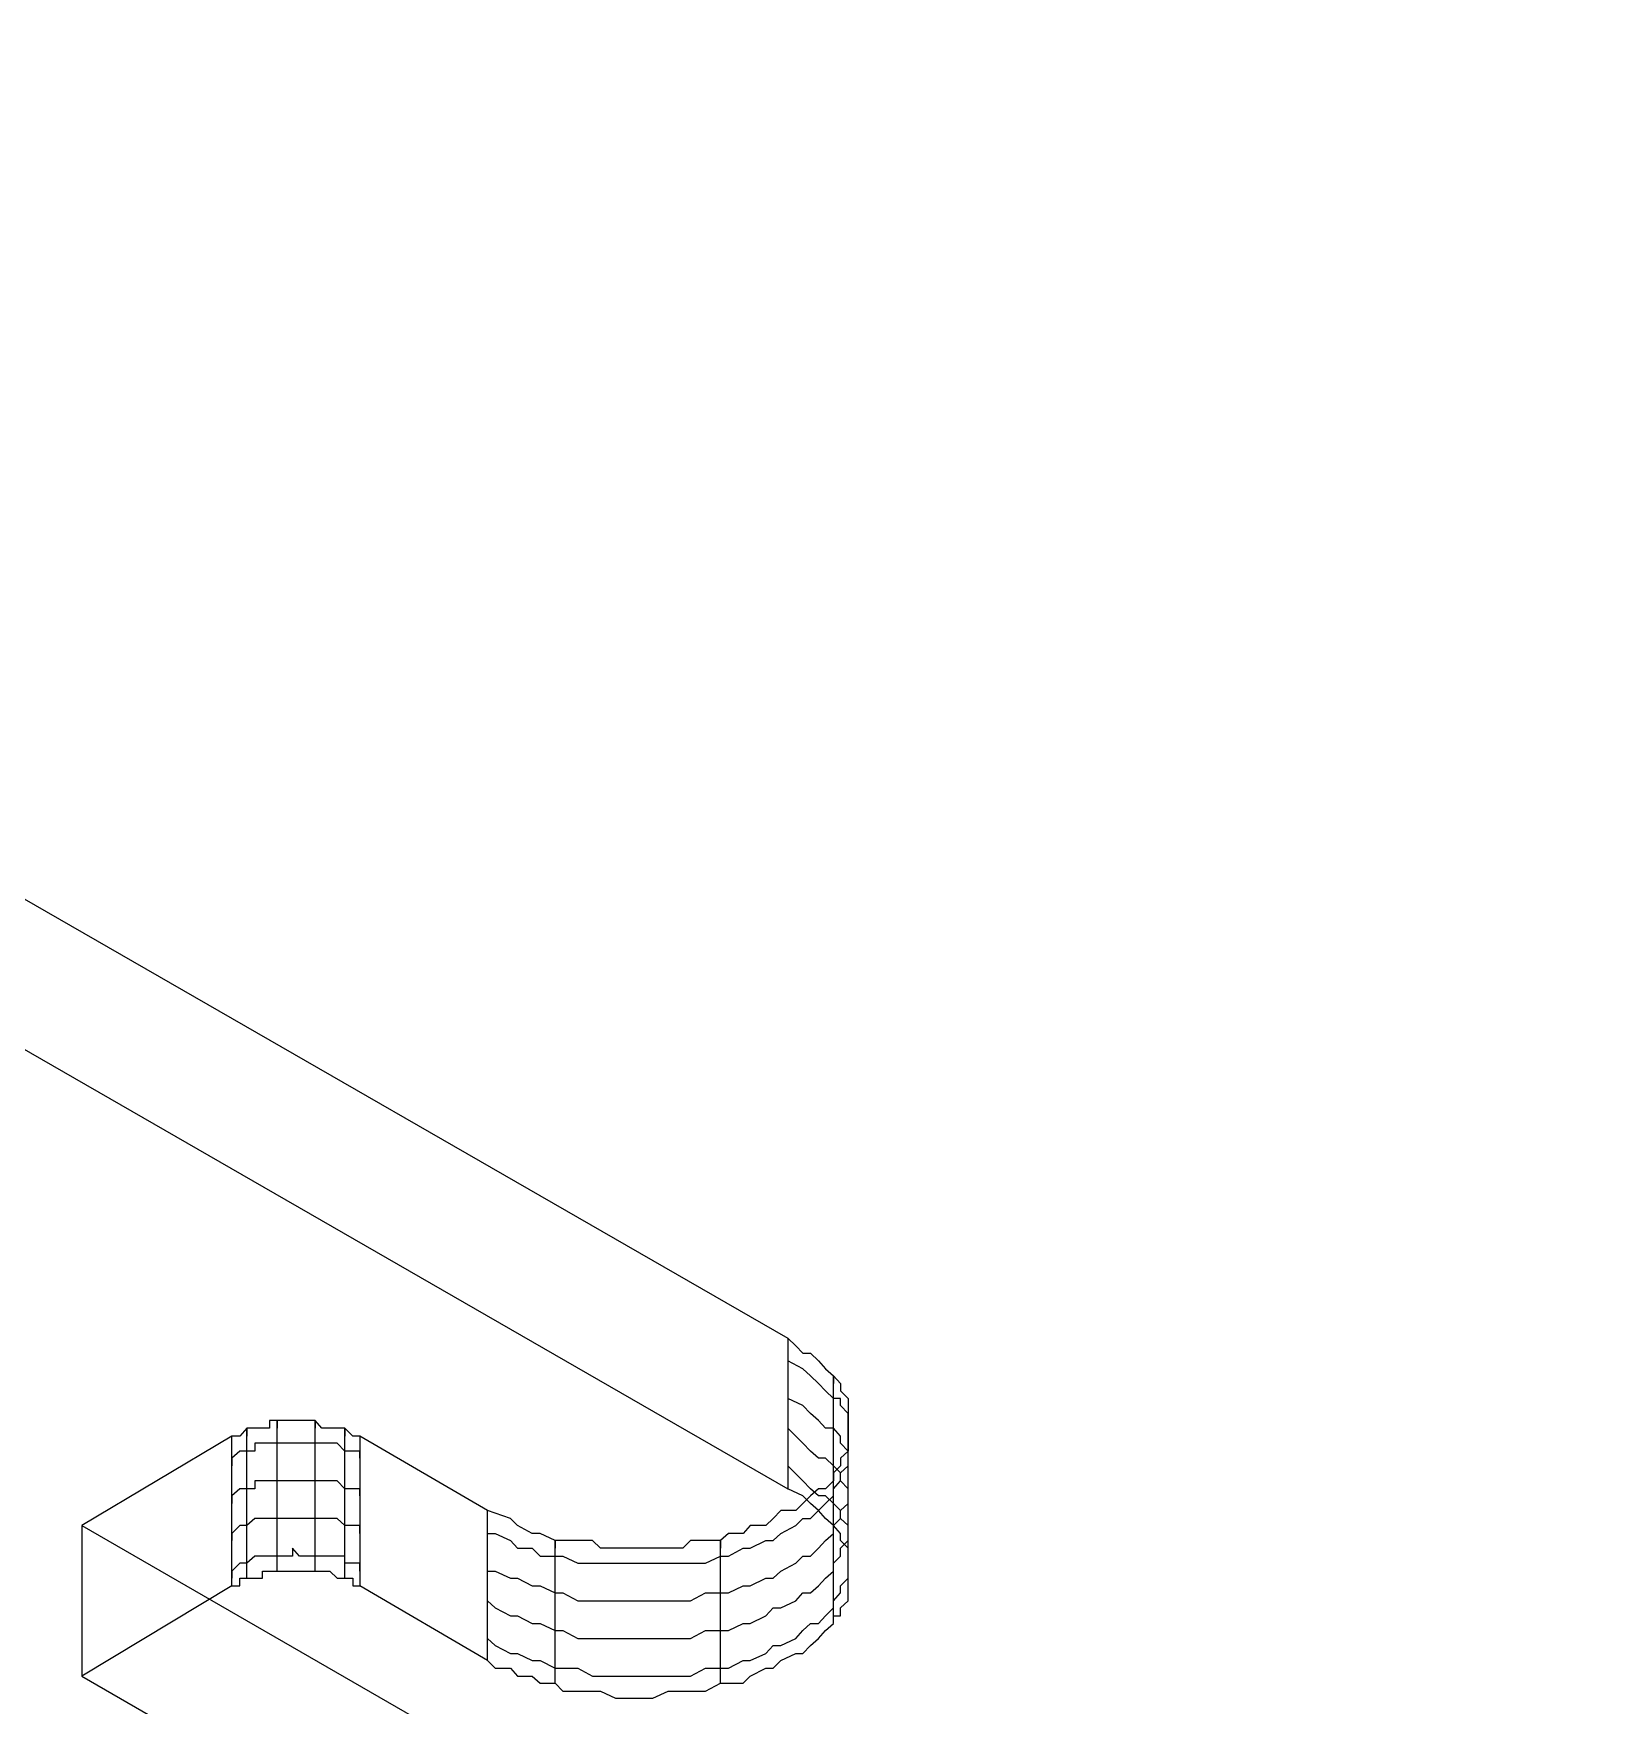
# Model space of a CAD drawing. Header units: millimetres. Extents: x 0 to 2112, y 8 to 1252.
# Drawn here: x 1270.7 to 1325.8, y 704.6 to 763.3 of the extents above; entities that cross this region are included whole.
import ezdxf

# ---------------------------------------------------------------- set-up
doc = ezdxf.new("R2010")
doc.units = ezdxf.units.MM
doc.layers.get('0').update_dxf_attribs({"linetype": 'CONTINUOUS'})

msp = doc.modelspace()

# ---------------------------------------------------------------- linework, layer by layer
at = {"color": 9}
for p, q in [((1217.49, 763.302), (1297.2, 717.483)), ((1217.49, 763.302), (1297.2, 717.483)), ((1217.49, 758.038), (1297.2, 712.191)), ((1217.49, 758.038), (1297.2, 712.191)), ((1297.2, 717.483), (1297.48, 717.208)), ((1297.2, 717.483), (1297.2, 712.191)), ((1297.2, 717.483), (1297.48, 717.208)), ((1297.2, 717.483), (1297.2, 712.191)), ((1297.48, 717.208), (1297.72, 716.957)), ((1297.48, 717.208), (1297.72, 716.957)), ((1297.72, 716.407), (1297.2, 716.682)), ((1297.2, 716.682), (1297.2, 716.407)), ((1297.72, 716.957), (1298, 716.957)), ((1297.72, 716.957), (1298, 716.957)), ((1298, 716.957), (1298.28, 716.682)), ((1298, 716.957), (1298.28, 716.682)), ((1298.28, 716.682), (1298.52, 716.407)), ((1298.28, 716.682), (1298.52, 716.407)), ((1298, 716.16), (1297.72, 716.407)), ((1298.28, 715.885), (1298, 716.16)), ((1298.52, 715.634), (1298.28, 715.885)), ((1298.52, 716.407), (1298.8, 716.16)), ((1298.52, 716.407), (1298.8, 716.16)), ((1298.8, 716.16), (1299.05, 715.885)), ((1298.8, 710.897), (1298.8, 716.16)), ((1298.8, 716.16), (1298.8, 715.885)), ((1298.8, 716.16), (1299.05, 715.885)), ((1299.05, 715.885), (1299.05, 715.634)), ((1299.05, 715.885), (1299.05, 715.634)), ((1297.72, 715.112), (1297.2, 715.359)), ((1297.2, 715.359), (1297.2, 715.112)), ((1298.8, 715.359), (1298.52, 715.634)), ((1299.05, 715.359), (1298.8, 715.359)), ((1299.05, 715.634), (1299.32, 715.359)), ((1299.05, 715.634), (1299.32, 715.359)), ((1299.05, 715.112), (1299.05, 715.359)), ((1299.32, 715.359), (1299.32, 715.112)), ((1299.32, 715.359), (1299.32, 715.112)), ((1298, 714.837), (1297.72, 715.112)), ((1298.28, 714.59), (1298, 714.837)), ((1299.32, 714.837), (1299.05, 715.112)), ((1299.32, 715.112), (1299.32, 714.837)), ((1299.32, 715.112), (1299.32, 714.837)), ((1299.32, 714.837), (1299.32, 714.59)), ((1299.32, 714.59), (1299.32, 714.837)), ((1299.32, 714.837), (1299.32, 714.59)), ((1278.19, 714.315), (1277.94, 714.04)), ((1278.19, 714.315), (1277.94, 714.04)), ((1278.47, 714.315), (1278.19, 714.315)), ((1278.19, 709.052), (1278.19, 714.315)), ((1278.19, 714.315), (1278.19, 714.04)), ((1278.47, 714.315), (1278.19, 714.315)), ((1278.74, 714.315), (1278.47, 714.315)), ((1278.47, 714.315), (1278.47, 714.315)), ((1278.74, 714.315), (1278.47, 714.315)), ((1278.47, 714.315), (1278.47, 714.315)), ((1278.99, 714.315), (1278.74, 714.315)), ((1278.99, 714.315), (1278.74, 714.315)), ((1279.26, 714.59), (1278.99, 714.59)), ((1278.99, 714.59), (1278.99, 714.315)), ((1279.26, 714.59), (1278.99, 714.59)), ((1278.99, 714.59), (1278.99, 714.315)), ((1279.51, 714.59), (1279.26, 714.59)), ((1279.26, 709.299), (1279.26, 714.59)), ((1279.26, 714.59), (1279.26, 714.315)), ((1279.51, 714.59), (1279.26, 714.59)), ((1279.79, 714.59), (1279.51, 714.59)), ((1279.79, 714.59), (1279.51, 714.59)), ((1280.04, 714.59), (1279.79, 714.59)), ((1279.79, 714.59), (1279.79, 714.59)), ((1280.04, 714.59), (1279.79, 714.59)), ((1279.79, 714.59), (1279.79, 714.59)), ((1280.31, 714.59), (1280.04, 714.59)), ((1280.31, 714.59), (1280.04, 714.59)), ((1280.59, 714.59), (1280.31, 714.59)), ((1280.59, 714.59), (1280.31, 714.59)), ((1280.83, 714.315), (1280.59, 714.59)), ((1280.59, 714.59), (1280.59, 714.59)), ((1280.59, 709.299), (1280.59, 714.59)), ((1280.59, 714.59), (1280.59, 714.315)), ((1280.83, 714.315), (1280.59, 714.59)), ((1280.59, 714.59), (1280.59, 714.59)), ((1281.11, 714.315), (1280.83, 714.315)), ((1281.11, 714.315), (1280.83, 714.315)), ((1281.36, 714.315), (1281.11, 714.315)), ((1281.11, 714.315), (1281.11, 714.315)), ((1281.36, 714.315), (1281.11, 714.315)), ((1281.11, 714.315), (1281.11, 714.315)), ((1281.63, 714.315), (1281.36, 714.315)), ((1281.63, 714.315), (1281.36, 714.315)), ((1281.91, 714.04), (1281.63, 714.315)), ((1281.63, 714.315), (1281.63, 714.315)), ((1281.63, 709.052), (1281.63, 714.315)), ((1281.63, 714.315), (1281.63, 714.04)), ((1281.91, 714.04), (1281.63, 714.315)), ((1281.63, 714.315), (1281.63, 714.315)), ((1297.72, 713.789), (1297.2, 714.315)), ((1297.2, 714.315), (1297.2, 714.04)), ((1298.52, 714.315), (1298.28, 714.59)), ((1298.8, 714.315), (1298.52, 714.315)), ((1299.05, 714.04), (1298.8, 714.315)), ((1299.32, 714.59), (1299.32, 714.315)), ((1299.32, 714.315), (1299.32, 714.59)), ((1299.32, 714.59), (1299.32, 714.315)), ((1299.32, 714.315), (1299.32, 714.04)), ((1299.32, 714.04), (1299.32, 714.315)), ((1299.32, 714.315), (1299.32, 714.04)), ((1277.67, 714.04), (1272.4, 710.897)), ((1277.67, 714.04), (1272.4, 710.897)), ((1277.94, 714.04), (1277.67, 714.04)), ((1277.67, 708.776), (1277.67, 714.04)), ((1277.94, 714.04), (1277.67, 714.04)), ((1277.67, 708.776), (1277.67, 714.04)), ((1277.94, 714.04), (1277.94, 714.04)), ((1277.94, 714.04), (1277.94, 714.04)), ((1278.74, 713.789), (1278.47, 713.789)), ((1278.47, 713.789), (1278.47, 713.514)), ((1278.99, 713.789), (1278.74, 713.789)), ((1279.26, 713.789), (1278.99, 713.789)), ((1278.99, 713.789), (1278.99, 713.789)), ((1279.51, 713.789), (1279.26, 713.789)), ((1279.79, 713.789), (1279.51, 713.789)), ((1280.04, 713.789), (1279.79, 713.789)), ((1279.79, 713.789), (1279.79, 713.789)), ((1280.31, 713.789), (1280.04, 713.789)), ((1280.59, 713.789), (1280.31, 713.789)), ((1280.83, 713.789), (1280.59, 713.789)), ((1280.59, 713.789), (1280.59, 713.789)), ((1281.11, 713.789), (1280.83, 713.789)), ((1281.36, 713.789), (1281.11, 713.789)), ((1281.11, 713.789), (1281.11, 713.789)), ((1281.63, 713.514), (1281.36, 713.789)), ((1282.16, 714.04), (1281.91, 714.04)), ((1282.16, 714.04), (1281.91, 714.04)), ((1286.65, 711.422), (1282.16, 714.04)), ((1282.16, 714.04), (1282.16, 714.04)), ((1282.16, 714.04), (1282.16, 714.04)), ((1282.16, 714.04), (1282.16, 708.776)), ((1286.65, 711.422), (1282.16, 714.04)), ((1282.16, 714.04), (1282.16, 708.776)), ((1298, 713.514), (1297.72, 713.789)), ((1299.05, 713.789), (1299.05, 714.04)), ((1299.32, 713.514), (1299.05, 713.789)), ((1299.32, 714.04), (1299.32, 713.789)), ((1299.32, 713.789), (1299.32, 714.04)), ((1299.32, 714.04), (1299.32, 713.789)), ((1299.32, 713.789), (1299.32, 713.514)), ((1299.32, 713.514), (1299.32, 713.789)), ((1299.32, 713.789), (1299.32, 713.514)), ((1277.94, 713.514), (1277.67, 713.267)), ((1277.67, 713.267), (1277.67, 712.992)), ((1278.19, 713.514), (1277.94, 713.514)), ((1277.94, 713.514), (1277.94, 713.514)), ((1278.47, 713.514), (1278.19, 713.514)), ((1281.91, 713.514), (1281.63, 713.514)), ((1281.63, 713.514), (1281.63, 713.514)), ((1282.16, 713.514), (1281.91, 713.514)), ((1282.16, 713.267), (1282.16, 713.514)), ((1297.72, 712.466), (1297.2, 712.992)), ((1297.2, 712.992), (1297.2, 712.745)), ((1298.28, 713.267), (1298, 713.514)), ((1298.52, 713.267), (1298.28, 713.267)), ((1298.8, 712.992), (1298.52, 713.267)), ((1299.05, 712.992), (1298.8, 712.745)), ((1299.05, 712.745), (1298.8, 712.992)), ((1299.05, 712.992), (1298.8, 712.745)), ((1299.32, 713.514), (1299.05, 713.267)), ((1299.32, 713.514), (1299.05, 713.267)), ((1299.05, 713.267), (1299.05, 712.992)), ((1299.05, 713.267), (1299.05, 712.992)), ((1299.05, 712.745), (1299.32, 712.992)), ((1299.32, 713.267), (1299.32, 713.514)), ((1299.32, 713.267), (1299.32, 713.514)), ((1299.32, 712.992), (1299.32, 713.267)), ((1299.32, 712.992), (1299.32, 713.267)), ((1299.32, 712.745), (1299.32, 712.992)), ((1278.74, 712.466), (1278.47, 712.466)), ((1278.47, 712.466), (1278.47, 712.191)), ((1278.99, 712.466), (1278.74, 712.466)), ((1279.26, 712.466), (1278.99, 712.466)), ((1278.99, 712.466), (1278.99, 712.466)), ((1279.51, 712.466), (1279.26, 712.466)), ((1279.79, 712.466), (1279.51, 712.466)), ((1280.04, 712.466), (1279.79, 712.466)), ((1279.79, 712.466), (1279.79, 712.466)), ((1280.31, 712.466), (1280.04, 712.466)), ((1280.59, 712.466), (1280.31, 712.466)), ((1280.83, 712.466), (1280.59, 712.466)), ((1280.59, 712.466), (1280.59, 712.466)), ((1281.11, 712.466), (1280.83, 712.466)), ((1281.36, 712.466), (1281.11, 712.466)), ((1281.11, 712.466), (1281.11, 712.466)), ((1281.63, 712.191), (1281.36, 712.466)), ((1298, 712.191), (1297.72, 712.466)), ((1298.8, 712.466), (1298.52, 712.191)), ((1298.8, 712.466), (1298.52, 712.191)), ((1298.8, 712.745), (1298.8, 712.466)), ((1298.8, 707.454), (1298.8, 712.745)), ((1298.8, 712.745), (1298.8, 712.466)), ((1298.8, 712.745), (1298.8, 712.466)), ((1298.8, 712.191), (1299.05, 712.466)), ((1299.05, 712.466), (1299.05, 712.745)), ((1299.05, 712.466), (1299.05, 712.745)), ((1299.32, 712.191), (1299.05, 712.466)), ((1299.32, 712.466), (1299.32, 712.745)), ((1299.32, 712.191), (1299.32, 712.466)), ((1277.94, 712.191), (1277.67, 711.944)), ((1277.67, 711.944), (1277.67, 711.669)), ((1278.19, 712.191), (1277.94, 712.191)), ((1277.94, 712.191), (1277.94, 712.191)), ((1278.47, 712.191), (1278.19, 712.191)), ((1281.91, 712.191), (1281.63, 712.191)), ((1281.63, 712.191), (1281.63, 712.191)), ((1282.16, 712.191), (1281.91, 712.191)), ((1282.16, 711.944), (1282.16, 712.191)), ((1297.72, 711.944), (1297.2, 712.191)), ((1297.72, 711.944), (1297.2, 712.191)), ((1298, 711.669), (1297.72, 711.944)), ((1298, 711.944), (1297.72, 711.669)), ((1298, 711.669), (1297.72, 711.944)), ((1298, 711.944), (1297.72, 711.669)), ((1298.28, 712.191), (1298, 711.944)), ((1298.28, 711.944), (1298, 712.191)), ((1298.28, 712.191), (1298, 711.944)), ((1298.52, 712.191), (1298.28, 712.191)), ((1298.52, 712.191), (1298.28, 712.191)), ((1298.52, 711.944), (1298.28, 711.944)), ((1298.8, 711.669), (1298.52, 711.944)), ((1298.52, 711.669), (1298.8, 711.944)), ((1298.8, 711.944), (1298.8, 712.191)), ((1299.32, 711.944), (1299.32, 712.191)), ((1299.32, 711.944), (1299.32, 712.191)), ((1299.32, 711.669), (1299.32, 711.944)), ((1299.32, 711.669), (1299.32, 711.944)), ((1287.45, 711.144), (1286.65, 711.422)), ((1286.65, 706.159), (1286.65, 711.422)), ((1286.65, 706.159), (1286.65, 711.422)), ((1287.45, 711.144), (1286.65, 711.422)), ((1296.95, 711.422), (1296.68, 711.144)), ((1296.95, 711.422), (1296.68, 711.144)), ((1297.48, 711.422), (1296.95, 711.422)), ((1297.48, 711.422), (1296.95, 711.422)), ((1297.72, 711.669), (1297.48, 711.422)), ((1297.72, 711.669), (1297.48, 711.422)), ((1298.28, 711.422), (1298, 711.669)), ((1298.28, 711.422), (1298, 711.669)), ((1298, 711.144), (1298.28, 711.422)), ((1298.28, 711.422), (1298.52, 711.669)), ((1298.52, 711.144), (1298.28, 711.422)), ((1298.52, 711.144), (1298.28, 711.422)), ((1299.05, 711.422), (1298.8, 711.669)), ((1299.05, 711.422), (1299.32, 711.669)), ((1299.05, 711.144), (1299.05, 711.422)), ((1299.05, 711.144), (1299.05, 711.422)), ((1299.32, 711.422), (1299.32, 711.669)), ((1299.32, 711.144), (1299.32, 711.422)), ((1272.4, 710.897), (1491.77, 584.433)), ((1272.4, 710.897), (1272.4, 705.608)), ((1272.4, 710.897), (1491.77, 584.433)), ((1272.4, 710.897), (1272.4, 705.608)), ((1277.94, 710.897), (1277.67, 710.621)), ((1277.67, 710.621), (1277.67, 710.375)), ((1278.19, 710.897), (1277.94, 710.897)), ((1277.94, 710.897), (1277.94, 710.897)), ((1278.47, 711.144), (1278.19, 710.897)), ((1278.74, 711.144), (1278.47, 711.144)), ((1278.47, 711.144), (1278.47, 711.144)), ((1278.99, 711.144), (1278.74, 711.144)), ((1279.26, 711.144), (1278.99, 711.144)), ((1278.99, 711.144), (1278.99, 711.144)), ((1279.51, 711.144), (1279.26, 711.144)), ((1279.79, 711.144), (1279.51, 711.144)), ((1280.04, 711.144), (1279.79, 711.144)), ((1279.79, 711.144), (1279.79, 711.144)), ((1280.31, 711.144), (1280.04, 711.144)), ((1280.59, 711.144), (1280.31, 711.144)), ((1280.83, 711.144), (1280.59, 711.144)), ((1280.59, 711.144), (1280.59, 711.144)), ((1281.11, 711.144), (1280.83, 711.144)), ((1281.36, 711.144), (1281.11, 711.144)), ((1281.11, 711.144), (1281.11, 711.144)), ((1281.63, 710.897), (1281.36, 711.144)), ((1281.91, 710.897), (1281.63, 710.897)), ((1281.63, 710.897), (1281.63, 710.897)), ((1282.16, 710.897), (1281.91, 710.897)), ((1282.16, 710.621), (1282.16, 710.897)), ((1286.65, 710.621), (1286.92, 710.621)), ((1286.92, 710.621), (1287.45, 710.375)), ((1287.7, 710.897), (1287.45, 711.144)), ((1287.7, 710.897), (1287.45, 711.144)), ((1288.22, 710.621), (1287.7, 710.897)), ((1288.22, 710.621), (1287.7, 710.897)), ((1288.5, 710.621), (1288.22, 710.621)), ((1288.5, 710.621), (1288.22, 710.621)), ((1289.02, 710.375), (1288.5, 710.621)), ((1289.02, 710.375), (1288.5, 710.621)), ((1295.11, 710.621), (1294.83, 710.375)), ((1295.11, 710.621), (1294.83, 710.375)), ((1295.63, 710.621), (1295.11, 710.621)), ((1295.63, 710.621), (1295.11, 710.621)), ((1295.88, 710.897), (1295.63, 710.621)), ((1295.88, 710.897), (1295.63, 710.621)), ((1296.43, 710.897), (1295.88, 710.897)), ((1296.43, 710.897), (1295.88, 710.897)), ((1296.68, 711.144), (1296.43, 710.897)), ((1296.68, 711.144), (1296.43, 710.897)), ((1296.68, 710.375), (1296.95, 710.621)), ((1296.95, 710.621), (1297.48, 710.897)), ((1297.48, 710.897), (1297.72, 711.144)), ((1297.72, 711.144), (1298, 711.144)), ((1298.8, 710.897), (1298.52, 711.144)), ((1298.8, 710.897), (1298.52, 711.144)), ((1298.52, 710.375), (1298.8, 710.621)), ((1298.8, 710.897), (1299.05, 711.144)), ((1299.05, 710.621), (1298.8, 710.897)), ((1298.8, 710.621), (1298.8, 710.897)), ((1299.05, 710.621), (1298.8, 710.897)), ((1299.32, 710.897), (1299.05, 711.144)), ((1299.05, 710.375), (1299.05, 710.621)), ((1299.05, 710.375), (1299.05, 710.621)), ((1299.32, 710.897), (1299.32, 711.144)), ((1299.32, 710.621), (1299.32, 710.897)), ((1299.32, 710.621), (1299.32, 710.897)), ((1299.32, 710.375), (1299.32, 710.621)), ((1299.32, 710.375), (1299.32, 710.621)), ((1280.04, 709.824), (1279.79, 710.099)), ((1279.79, 710.099), (1279.79, 709.824)), ((1287.45, 710.375), (1287.7, 710.099)), ((1287.7, 710.099), (1288.22, 710.099)), ((1288.22, 710.099), (1288.5, 709.824)), ((1289.29, 710.375), (1289.02, 710.375)), ((1289.02, 705.362), (1289.02, 710.375)), ((1289.02, 710.375), (1289.02, 710.099)), ((1289.29, 710.375), (1289.02, 710.375)), ((1289.82, 710.375), (1289.29, 710.375)), ((1289.82, 710.375), (1289.29, 710.375)), ((1290.34, 710.375), (1289.82, 710.375)), ((1290.34, 710.375), (1289.82, 710.375)), ((1290.62, 710.099), (1290.34, 710.375)), ((1290.62, 710.099), (1290.34, 710.375)), ((1291.14, 710.099), (1290.62, 710.099)), ((1291.14, 710.099), (1290.62, 710.099)), ((1291.66, 710.099), (1291.14, 710.099)), ((1291.66, 710.099), (1291.14, 710.099)), ((1292.19, 710.099), (1291.66, 710.099)), ((1292.19, 710.099), (1291.66, 710.099)), ((1292.46, 710.099), (1292.19, 710.099)), ((1292.46, 710.099), (1292.19, 710.099)), ((1292.99, 710.099), (1292.46, 710.099)), ((1292.99, 710.099), (1292.46, 710.099)), ((1293.51, 710.099), (1292.99, 710.099)), ((1293.51, 710.099), (1292.99, 710.099)), ((1293.78, 710.375), (1293.51, 710.099)), ((1293.78, 710.375), (1293.51, 710.099)), ((1294.31, 710.375), (1293.78, 710.375)), ((1294.31, 710.375), (1293.78, 710.375)), ((1294.83, 710.375), (1294.31, 710.375)), ((1294.83, 710.375), (1294.31, 710.375)), ((1294.83, 705.362), (1294.83, 710.375)), ((1294.83, 710.375), (1294.83, 710.099)), ((1295.11, 709.824), (1295.63, 710.099)), ((1295.63, 710.099), (1295.88, 710.099)), ((1295.88, 710.099), (1296.43, 710.375)), ((1296.43, 710.375), (1296.68, 710.375)), ((1298, 709.824), (1298.28, 710.099)), ((1298.28, 710.099), (1298.52, 710.375)), ((1299.32, 710.099), (1299.05, 710.375)), ((1299.05, 710.099), (1299.32, 710.375)), ((1299.32, 710.099), (1299.05, 710.375)), ((1299.05, 709.824), (1299.05, 710.099)), ((1299.32, 710.099), (1299.32, 710.375)), ((1299.32, 709.824), (1299.32, 710.099)), ((1299.32, 709.824), (1299.32, 710.099)), ((1299.32, 709.824), (1299.32, 710.099)), ((1277.94, 709.574), (1277.67, 709.299)), ((1278.19, 709.574), (1277.94, 709.574)), ((1277.94, 709.574), (1277.94, 709.574)), ((1278.47, 709.824), (1278.19, 709.574)), ((1278.74, 709.824), (1278.47, 709.824)), ((1278.47, 709.824), (1278.47, 709.824)), ((1278.99, 709.824), (1278.74, 709.824)), ((1279.26, 709.824), (1278.99, 709.824)), ((1278.99, 709.824), (1278.99, 709.824)), ((1279.51, 709.824), (1279.26, 709.824)), ((1279.79, 709.824), (1279.51, 709.824)), ((1280.31, 709.824), (1280.04, 709.824)), ((1280.59, 709.824), (1280.31, 709.824)), ((1280.83, 709.824), (1280.59, 709.824)), ((1280.59, 709.824), (1280.59, 709.824)), ((1281.11, 709.824), (1280.83, 709.824)), ((1281.36, 709.824), (1281.11, 709.824)), ((1281.11, 709.824), (1281.11, 709.824)), ((1281.63, 709.824), (1281.36, 709.824)), ((1281.63, 709.574), (1281.63, 709.824)), ((1281.91, 709.574), (1281.63, 709.574)), ((1282.16, 709.574), (1281.91, 709.574)), ((1282.16, 709.299), (1282.16, 709.574)), ((1288.5, 709.824), (1289.02, 709.824)), ((1289.02, 709.824), (1289.29, 709.824)), ((1289.29, 709.824), (1289.82, 709.574)), ((1289.82, 709.574), (1290.34, 709.574)), ((1290.34, 709.574), (1290.62, 709.574)), ((1290.62, 709.574), (1291.14, 709.574)), ((1291.14, 709.574), (1291.66, 709.574)), ((1291.66, 709.574), (1292.19, 709.574)), ((1292.19, 709.574), (1292.46, 709.574)), ((1292.46, 709.574), (1292.99, 709.574)), ((1292.99, 709.574), (1293.51, 709.574)), ((1293.51, 709.574), (1293.78, 709.574)), ((1293.78, 709.574), (1294.31, 709.574)), ((1294.31, 709.574), (1294.83, 709.824)), ((1294.83, 709.824), (1295.11, 709.824)), ((1296.95, 709.299), (1297.48, 709.574)), ((1297.48, 709.574), (1297.72, 709.824)), ((1297.72, 709.824), (1298, 709.824)), ((1298.8, 709.574), (1299.05, 709.824)), ((1298.8, 709.299), (1298.8, 709.574)), ((1299.32, 709.574), (1299.32, 709.824)), ((1299.32, 709.574), (1299.32, 709.824)), ((1299.32, 709.574), (1299.32, 709.824)), ((1299.32, 709.299), (1299.32, 709.574)), ((1299.32, 709.299), (1299.32, 709.574)), ((1299.32, 709.299), (1299.32, 709.574)), ((1277.67, 709.299), (1277.67, 709.052)), ((1277.94, 708.776), (1277.94, 709.052)), ((1277.94, 709.052), (1278.19, 709.052)), ((1277.94, 708.776), (1277.94, 709.052)), ((1277.94, 709.052), (1278.19, 709.052)), ((1278.19, 709.052), (1278.19, 709.052)), ((1278.19, 709.052), (1278.47, 709.052)), ((1278.19, 709.052), (1278.19, 709.052)), ((1278.19, 709.052), (1278.47, 709.052)), ((1278.47, 709.052), (1278.74, 709.052)), ((1278.47, 709.052), (1278.74, 709.052)), ((1278.74, 709.052), (1278.74, 709.299)), ((1278.74, 709.299), (1278.99, 709.299)), ((1278.74, 709.052), (1278.74, 709.299)), ((1278.74, 709.299), (1278.99, 709.299)), ((1278.99, 709.299), (1279.26, 709.299)), ((1278.99, 709.299), (1279.26, 709.299)), ((1279.26, 709.299), (1279.51, 709.299)), ((1279.26, 709.299), (1279.51, 709.299)), ((1279.51, 709.299), (1279.51, 709.299)), ((1279.51, 709.299), (1279.79, 709.299)), ((1279.51, 709.299), (1279.51, 709.299)), ((1279.51, 709.299), (1279.79, 709.299)), ((1279.79, 709.299), (1280.04, 709.299)), ((1279.79, 709.299), (1280.04, 709.299)), ((1280.04, 709.299), (1280.31, 709.299)), ((1280.04, 709.299), (1280.31, 709.299)), ((1280.31, 709.299), (1280.31, 709.299)), ((1280.31, 709.299), (1280.59, 709.299)), ((1280.31, 709.299), (1280.31, 709.299)), ((1280.31, 709.299), (1280.59, 709.299)), ((1280.59, 709.299), (1280.83, 709.299)), ((1280.59, 709.299), (1280.83, 709.299)), ((1280.83, 709.299), (1280.83, 709.299)), ((1280.83, 709.299), (1281.11, 709.299)), ((1280.83, 709.299), (1280.83, 709.299)), ((1280.83, 709.299), (1281.11, 709.299)), ((1281.11, 709.299), (1281.36, 709.052)), ((1281.11, 709.299), (1281.36, 709.052)), ((1281.36, 709.052), (1281.36, 709.052)), ((1281.36, 709.052), (1281.63, 709.052)), ((1281.36, 709.052), (1281.36, 709.052)), ((1281.36, 709.052), (1281.63, 709.052)), ((1281.63, 709.052), (1281.91, 709.052)), ((1281.63, 709.052), (1281.91, 709.052)), ((1281.91, 709.052), (1281.91, 708.776)), ((1281.91, 709.052), (1281.91, 708.776)), ((1286.65, 709.299), (1286.92, 709.299)), ((1286.92, 709.299), (1287.45, 709.052)), ((1287.45, 709.052), (1287.7, 709.052)), ((1287.7, 709.052), (1288.22, 708.776)), ((1295.88, 708.776), (1296.43, 709.052)), ((1296.43, 709.052), (1296.68, 709.052)), ((1296.68, 709.052), (1296.95, 709.299)), ((1298.28, 708.776), (1298.52, 709.052)), ((1298.52, 709.052), (1298.8, 709.299)), ((1299.05, 708.776), (1299.32, 709.052)), ((1299.32, 709.052), (1299.32, 709.299)), ((1299.32, 709.052), (1299.32, 709.299)), ((1299.32, 709.052), (1299.32, 709.299)), ((1299.32, 708.776), (1299.32, 709.052)), ((1299.32, 708.776), (1299.32, 709.052)), ((1277.67, 708.776), (1272.4, 705.608)), ((1277.67, 708.776), (1272.4, 705.608)), ((1277.67, 708.776), (1277.94, 708.776)), ((1277.67, 708.776), (1277.94, 708.776)), ((1281.91, 708.776), (1282.16, 708.776)), ((1281.91, 708.776), (1282.16, 708.776)), ((1286.65, 706.159), (1282.16, 708.776)), ((1286.65, 706.159), (1282.16, 708.776)), ((1286.65, 708.251), (1286.92, 708.004)), ((1288.22, 708.776), (1288.5, 708.776)), ((1288.5, 708.776), (1289.02, 708.529)), ((1289.02, 708.529), (1289.29, 708.529)), ((1289.29, 708.529), (1289.82, 708.251)), ((1289.82, 708.251), (1290.34, 708.251)), ((1290.34, 708.251), (1290.62, 708.251)), ((1290.62, 708.251), (1291.14, 708.251)), ((1291.14, 708.251), (1291.66, 708.251)), ((1291.66, 708.251), (1292.19, 708.251)), ((1292.19, 708.251), (1292.46, 708.251)), ((1292.46, 708.251), (1292.99, 708.251)), ((1292.99, 708.251), (1293.51, 708.251)), ((1293.51, 708.251), (1293.78, 708.251)), ((1293.78, 708.251), (1294.31, 708.529)), ((1294.31, 708.529), (1294.83, 708.529)), ((1294.83, 708.529), (1295.11, 708.529)), ((1295.11, 708.529), (1295.63, 708.776)), ((1295.63, 708.776), (1295.88, 708.776)), ((1296.95, 708.004), (1297.48, 708.251)), ((1297.48, 708.251), (1297.72, 708.529)), ((1297.72, 708.529), (1298, 708.529)), ((1298, 708.529), (1298.28, 708.776)), ((1298.8, 708.251), (1299.05, 708.529)), ((1298.8, 708.004), (1298.8, 708.251)), ((1299.05, 708.529), (1299.05, 708.776)), ((1299.05, 708.004), (1299.32, 708.251)), ((1299.05, 708.004), (1299.32, 708.251)), ((1299.32, 708.529), (1299.32, 708.776)), ((1299.32, 708.529), (1299.32, 708.776)), ((1299.32, 708.251), (1299.32, 708.529)), ((1299.32, 708.251), (1299.32, 708.529)), ((1286.92, 708.004), (1287.45, 707.729)), ((1287.45, 707.729), (1287.7, 707.729)), ((1287.7, 707.729), (1288.22, 707.454)), ((1295.88, 707.454), (1296.43, 707.729)), ((1296.43, 707.729), (1296.68, 708.004)), ((1296.68, 708.004), (1296.95, 708.004)), ((1298.28, 707.454), (1298.52, 707.729)), ((1298.52, 707.729), (1298.8, 708.004)), ((1298.8, 707.454), (1298.8, 707.729)), ((1298.8, 707.729), (1299.05, 707.729)), ((1298.8, 707.454), (1298.8, 707.729)), ((1298.8, 707.729), (1299.05, 707.729)), ((1299.05, 707.729), (1299.05, 708.004)), ((1299.05, 707.729), (1299.05, 708.004)), ((1288.22, 707.454), (1288.5, 707.454)), ((1288.5, 707.454), (1289.02, 707.207)), ((1289.02, 707.207), (1289.29, 707.207)), ((1289.29, 707.207), (1289.82, 706.928)), ((1293.78, 706.928), (1294.31, 707.207)), ((1294.31, 707.207), (1294.83, 707.207)), ((1294.83, 707.207), (1295.11, 707.207)), ((1295.11, 707.207), (1295.63, 707.454)), ((1295.63, 707.454), (1295.88, 707.454)), ((1297.48, 706.928), (1297.72, 707.207)), ((1297.72, 707.207), (1298, 707.454)), ((1298, 707.454), (1298.28, 707.454)), ((1298.28, 706.928), (1298.52, 707.207)), ((1298.28, 706.928), (1298.52, 707.207)), ((1298.52, 707.207), (1298.8, 707.454)), ((1298.52, 707.207), (1298.8, 707.454)), ((1286.65, 706.928), (1286.92, 706.681)), ((1286.92, 706.681), (1287.45, 706.406)), ((1289.82, 706.928), (1290.34, 706.928)), ((1290.34, 706.928), (1290.62, 706.928)), ((1290.62, 706.928), (1291.14, 706.928)), ((1291.14, 706.928), (1291.66, 706.928)), ((1291.66, 706.928), (1292.19, 706.928)), ((1292.19, 706.928), (1292.46, 706.928)), ((1292.46, 706.928), (1292.99, 706.928)), ((1292.99, 706.928), (1293.51, 706.928)), ((1293.51, 706.928), (1293.78, 706.928)), ((1296.43, 706.406), (1296.68, 706.681)), ((1296.68, 706.681), (1296.95, 706.681)), ((1296.95, 706.681), (1297.48, 706.928)), ((1297.72, 706.406), (1298, 706.681)), ((1297.72, 706.406), (1298, 706.681)), ((1298, 706.681), (1298.28, 706.928)), ((1298, 706.681), (1298.28, 706.928)), ((1286.65, 706.159), (1286.92, 705.884)), ((1286.65, 706.159), (1286.92, 705.884)), ((1287.45, 706.406), (1287.7, 706.406)), ((1287.7, 706.406), (1288.22, 706.159)), ((1288.22, 706.159), (1288.5, 706.159)), ((1288.5, 706.159), (1289.02, 705.884)), ((1295.11, 705.884), (1295.63, 706.159)), ((1295.63, 706.159), (1295.88, 706.159)), ((1295.88, 706.159), (1296.43, 706.406)), ((1296.68, 705.884), (1296.95, 706.159)), ((1296.68, 705.884), (1296.95, 706.159)), ((1296.95, 706.159), (1297.48, 706.406)), ((1296.95, 706.159), (1297.48, 706.406)), ((1297.48, 706.406), (1297.72, 706.406)), ((1297.48, 706.406), (1297.72, 706.406)), ((1272.4, 705.608), (1491.77, 579.173)), ((1272.4, 705.608), (1491.77, 579.173)), ((1286.92, 705.884), (1287.45, 705.884)), ((1286.92, 705.884), (1287.45, 705.884)), ((1287.45, 705.884), (1287.7, 705.608)), ((1287.45, 705.884), (1287.7, 705.608)), ((1287.7, 705.608), (1288.22, 705.608)), ((1287.7, 705.608), (1288.22, 705.608)), ((1288.22, 705.608), (1288.5, 705.362)), ((1288.22, 705.608), (1288.5, 705.362)), ((1288.5, 705.362), (1289.02, 705.362)), ((1288.5, 705.362), (1289.02, 705.362)), ((1289.02, 705.884), (1289.29, 705.884)), ((1289.02, 705.362), (1289.29, 705.083)), ((1289.02, 705.362), (1289.29, 705.083)), ((1289.29, 705.884), (1289.82, 705.884)), ((1289.82, 705.884), (1290.34, 705.608)), ((1290.34, 705.608), (1290.62, 705.608)), ((1290.62, 705.608), (1291.14, 705.608)), ((1291.14, 705.608), (1291.66, 705.608)), ((1291.66, 705.608), (1292.19, 705.608)), ((1292.19, 705.608), (1292.46, 705.608)), ((1292.46, 705.608), (1292.99, 705.608)), ((1292.99, 705.608), (1293.51, 705.608)), ((1293.51, 705.608), (1293.78, 705.608)), ((1293.78, 705.608), (1294.31, 705.884)), ((1294.31, 705.884), (1294.83, 705.884)), ((1294.31, 705.083), (1294.83, 705.362)), ((1294.31, 705.083), (1294.83, 705.362)), ((1294.83, 705.884), (1295.11, 705.884)), ((1294.83, 705.362), (1295.11, 705.362)), ((1294.83, 705.362), (1295.11, 705.362)), ((1295.11, 705.362), (1295.63, 705.362)), ((1295.11, 705.362), (1295.63, 705.362)), ((1295.63, 705.362), (1295.88, 705.608)), ((1295.63, 705.362), (1295.88, 705.608)), ((1295.88, 705.608), (1296.43, 705.884)), ((1295.88, 705.608), (1296.43, 705.884)), ((1296.43, 705.884), (1296.68, 705.884)), ((1296.43, 705.884), (1296.68, 705.884)), ((1289.29, 705.083), (1289.82, 705.083)), ((1289.29, 705.083), (1289.82, 705.083)), ((1289.82, 705.083), (1290.34, 705.083)), ((1289.82, 705.083), (1290.34, 705.083)), ((1290.34, 705.083), (1290.62, 705.083)), ((1290.34, 705.083), (1290.62, 705.083)), ((1290.62, 705.083), (1291.14, 704.836)), ((1290.62, 705.083), (1291.14, 704.836)), ((1291.14, 704.836), (1291.66, 704.836)), ((1291.14, 704.836), (1291.66, 704.836)), ((1291.66, 704.836), (1292.19, 704.836)), ((1291.66, 704.836), (1292.19, 704.836)), ((1292.19, 704.836), (1292.46, 704.836)), ((1292.19, 704.836), (1292.46, 704.836)), ((1292.46, 704.836), (1292.99, 705.083)), ((1292.46, 704.836), (1292.99, 705.083)), ((1292.99, 705.083), (1293.51, 705.083)), ((1292.99, 705.083), (1293.51, 705.083)), ((1293.51, 705.083), (1293.78, 705.083)), ((1293.51, 705.083), (1293.78, 705.083)), ((1293.78, 705.083), (1294.31, 705.083)), ((1293.78, 705.083), (1294.31, 705.083))]:
    msp.add_line(p, q, dxfattribs=at)

doc.saveas('drawing.dxf')
